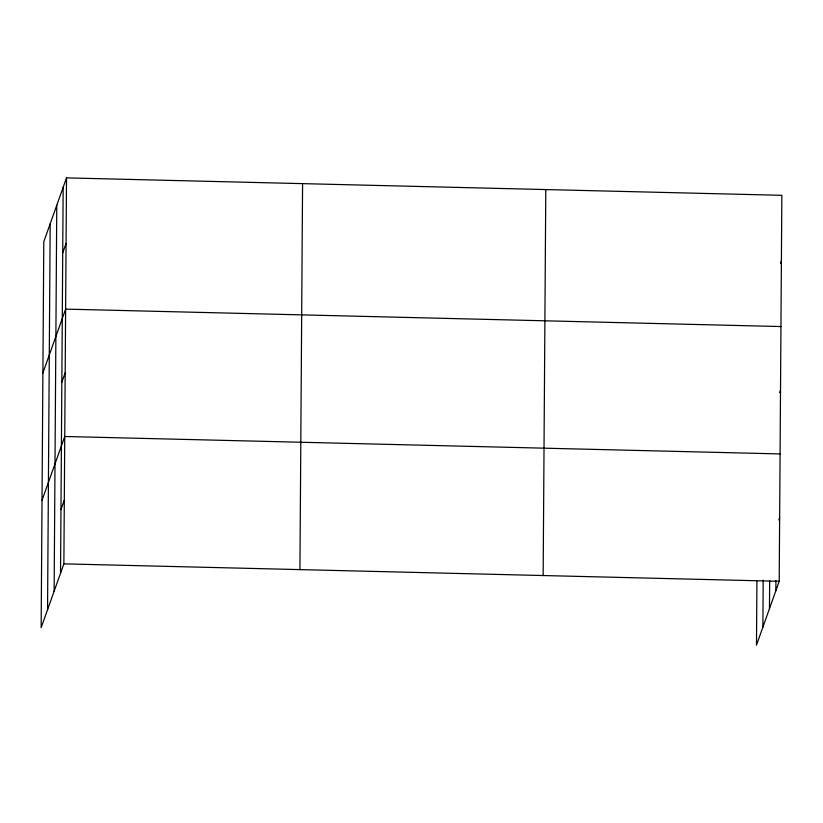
<?xml version="1.0" encoding="UTF-8"?>
<svg xmlns="http://www.w3.org/2000/svg" width="823" height="823" viewBox="0 0 823 823"><rect width="100%" height="100%" fill="white"/><g stroke="black" fill="none" stroke-linecap="round" stroke-linejoin="round"><path stroke-width="1.23" d="M47.549 609.72L50.182 223.753M54.133 591.212L56.777 205.246M60.532 573.25L63.165 187.284M66.519 177.881L43.794 241.705L41.15 627.682L63.875 563.858L66.519 177.881L781.85 195.318L779.206 581.295L756.481 645.119L756.923 581.429M299.932 569.609L302.576 183.642M543.149 575.534L545.793 189.568M762.88 627.157L763.199 580.03M769.464 608.65L769.659 580.637M775.863 590.698L775.935 580.503M62.723 252.898L66.066 243.495M42.889 372.942L65.624 309.119L780.955 326.556M61.838 382.201L65.182 372.798M42.024 500.312L64.75 436.488L780.081 453.926M60.964 509.571L64.317 500.168M780.564 263.288L781.397 260.942M779.679 392.592L780.513 390.236M778.805 519.961L779.648 517.605M63.875 563.858L779.206 581.295"/></g></svg>
